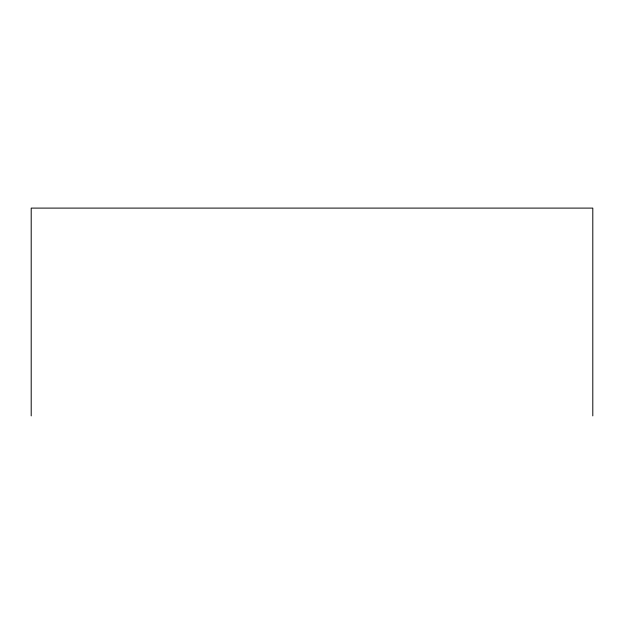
<?xml version="1.0" encoding="UTF-8"?>
<svg xmlns="http://www.w3.org/2000/svg" width="624" height="624" viewBox="0 0 624 624"><rect width="100%" height="100%" fill="white"/><g stroke="black" fill="none" stroke-linecap="round" stroke-linejoin="round"><path stroke-width="0.94" d="M592.8 415.896L592.8 208.104L31.2 208.104L31.2 415.896"/></g></svg>
